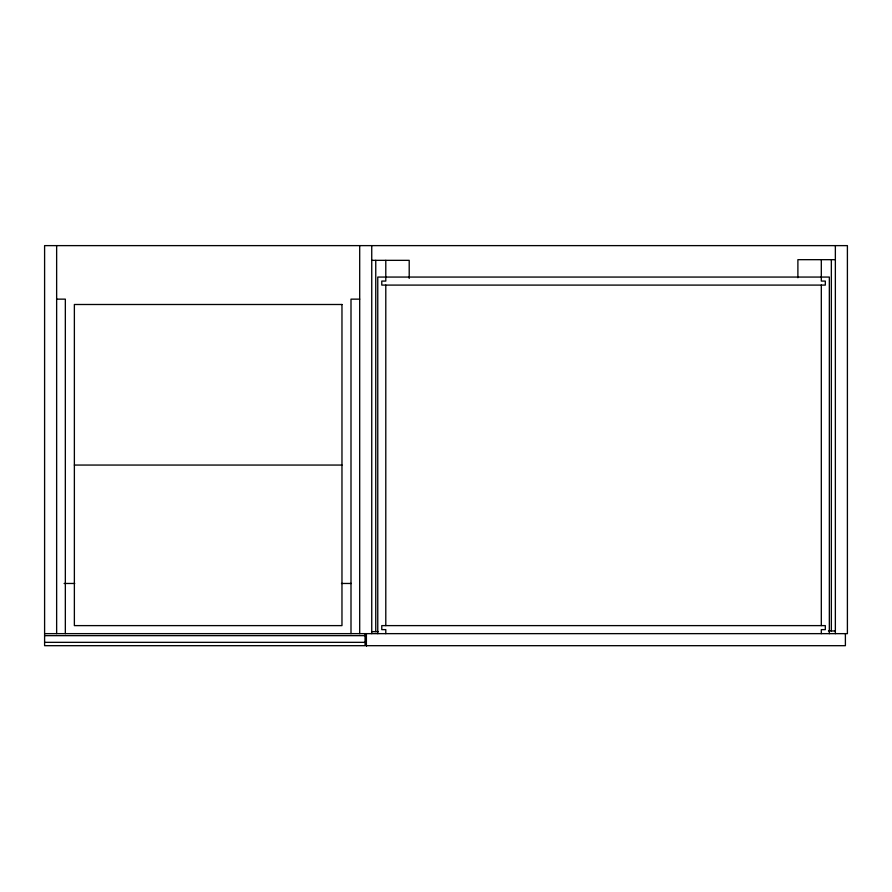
<?xml version="1.0" encoding="UTF-8"?>
<svg xmlns="http://www.w3.org/2000/svg" width="892" height="892" viewBox="0 0 892 892"><rect width="100%" height="100%" fill="white"/><g stroke="black" fill="none" stroke-linecap="round" stroke-linejoin="round"><path stroke-width="1.34" d="M835.358 259.672L797.894 259.672L797.894 277.746M371.741 260.341L409.205 260.341L409.205 278.416M56.642 299.143L65.339 299.143L65.339 633.643M359.699 299.143L351.002 299.143L351.002 633.643M74.371 465.055L341.97 465.055M64.112 583.468L74.716 583.468M341.469 583.468L351.359 583.468M828.423 630.967L835.358 630.967M371.741 631.636L378.264 631.636M44.6 633.643L847.4 633.643L847.4 245.623L44.6 245.623L44.6 645.685L365.051 645.685L365.051 633.643M44.6 635.65L365.051 635.65M44.6 642.34L365.051 642.34M366.389 645.685L845.393 645.685L845.393 633.643M835.358 245.623L835.358 633.643M831.344 259.672L831.344 630.967M829.337 633.643L829.337 277.066L377.762 277.066L377.762 633.643M821.309 259.672L821.309 281.08L825.323 281.08L825.323 285.094L381.776 285.094L381.776 281.08L385.79 281.08L385.79 260.341M821.309 285.094L821.309 625.615M821.309 633.643L821.309 629.629L825.323 629.629L825.323 625.615L381.776 625.615L381.776 629.629L385.79 629.629L385.79 633.643M385.79 285.094L385.79 625.615M375.755 260.341L375.755 631.636M371.741 245.623L371.741 633.643M366.389 633.643L366.389 646.377M359.699 245.623L359.699 633.643M56.642 245.623L56.642 633.643M341.97 304.495L74.371 304.495L74.371 625.615L341.97 625.615L341.97 304.495"/></g></svg>
